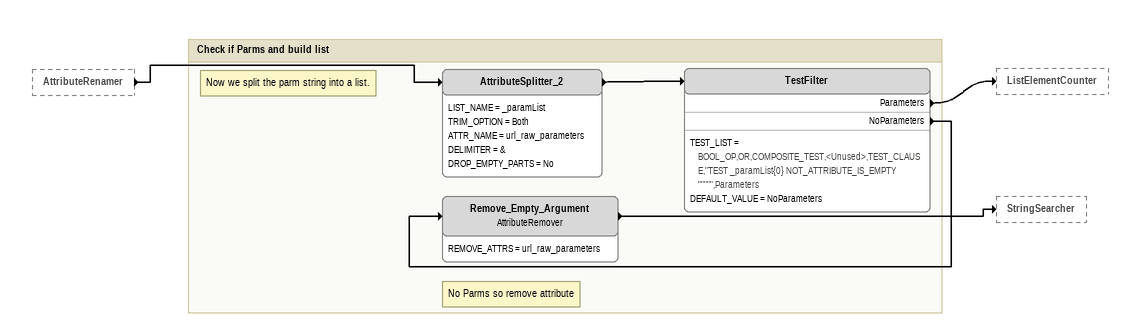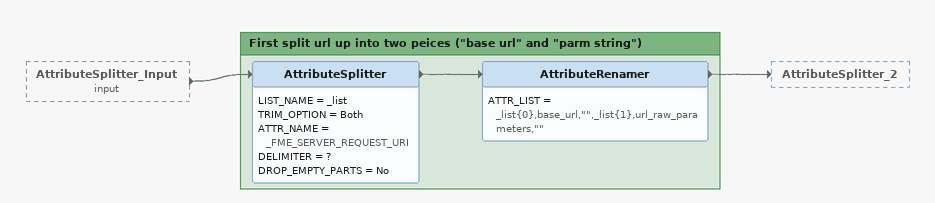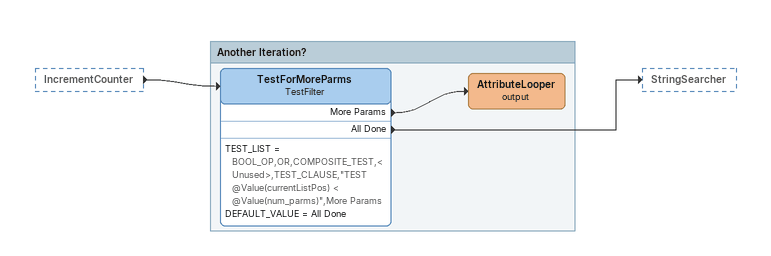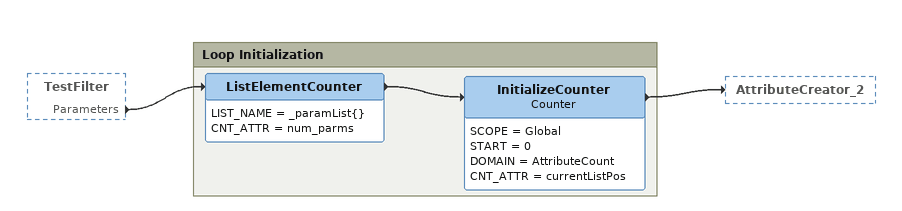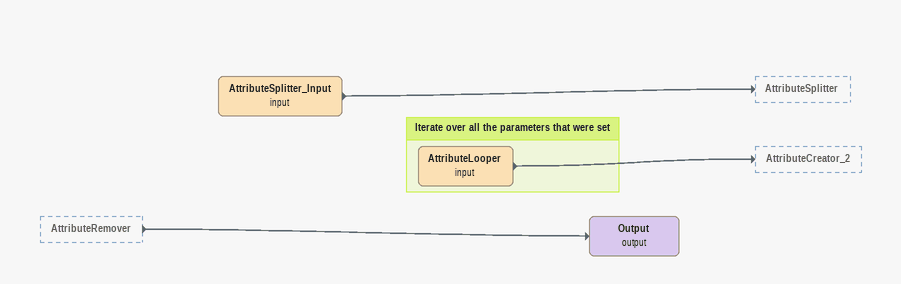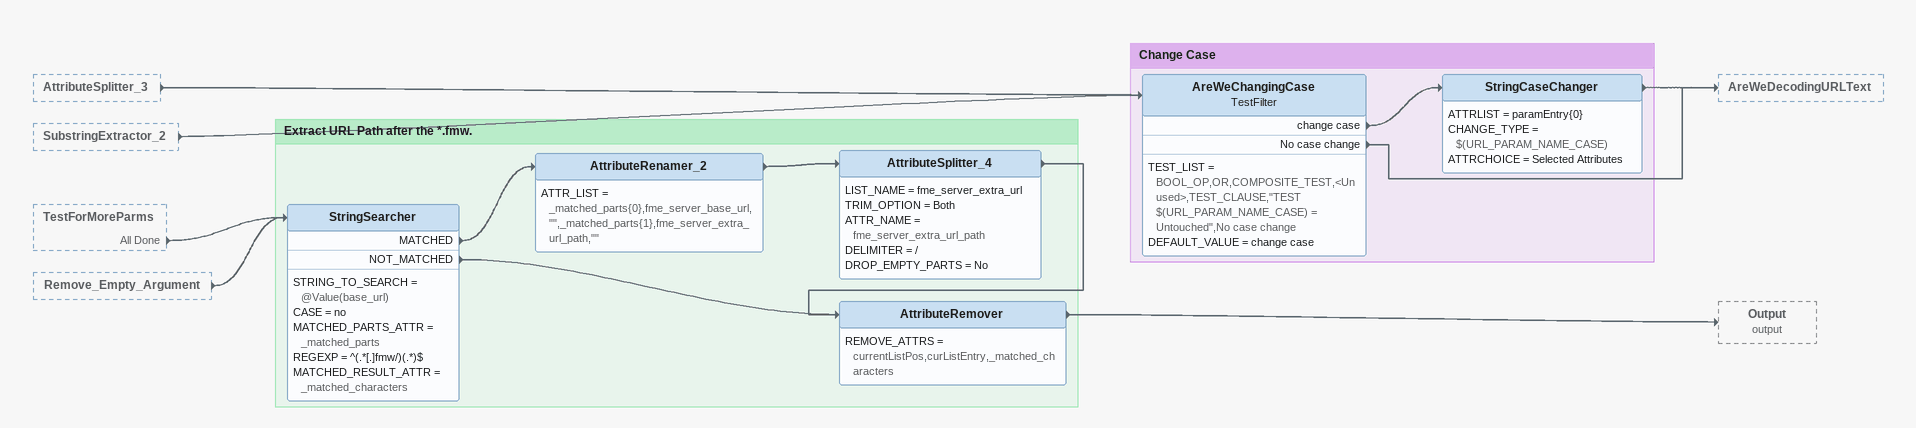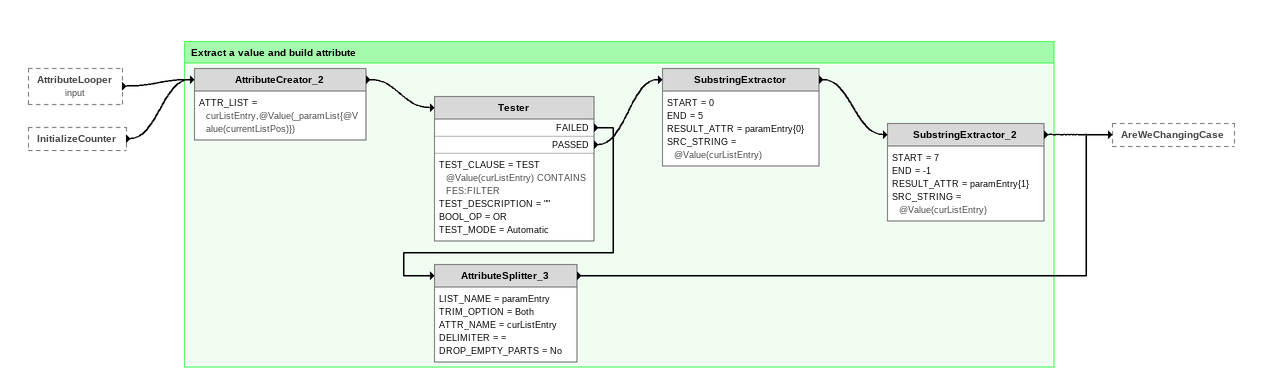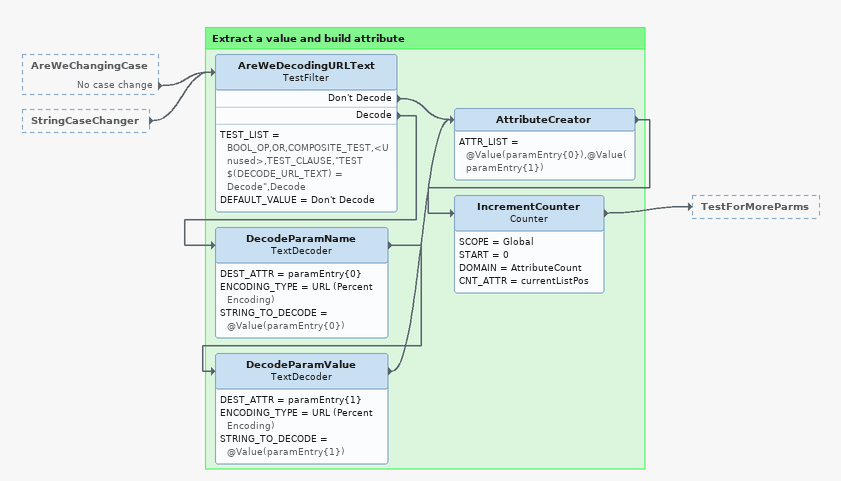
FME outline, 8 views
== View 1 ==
AttributeRenamer [outside]
    -> AttributeSplitter_2

Bookmark: Check if Parms and build list
Note: Now we split the parm string into a list.
AttributeSplitter_2
    LIST_NAME = _paramList
    TRIM_OPTION = Both
    ATTR_NAME = url_raw_parameters
    DELIMITER = &
    DROP_EMPTY_PARTS = No
    -> TestFilter
TestFilter
    TEST_LIST = BOOL_OP,OR,COMPOSITE_TEST,<Unused>,TEST_CLAUSE,"TEST _paramList{0} NOT_ATTRIBUTE_IS_EMPTY """"",Parameters
    DEFAULT_VALUE = NoParameters
    Parameters -> ListElementCounter
    NoParameters -> Remove_Empty_Argument
Note: No Parms so remove attribute
Remove_Empty_Argument: AttributeRemover
    REMOVE_ATTRS = url_raw_parameters
    -> StringSearcher

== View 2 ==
AttributeSplitter_Input (input) [outside]
    -> AttributeSplitter

Bookmark: First split url up into two peices ("base url" and "parm string")
AttributeSplitter
    LIST_NAME = _list
    TRIM_OPTION = Both
    ATTR_NAME = _FME_SERVER_REQUEST_URI
    DELIMITER = ?
    DROP_EMPTY_PARTS = No
    -> AttributeRenamer
AttributeRenamer
    ATTR_LIST = _list{0},base_url,"",_list{1},url_raw_parameters,""
    -> AttributeSplitter_2

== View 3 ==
IncrementCounter [outside]
    -> TestForMoreParms

Bookmark: Another Iteration?
TestForMoreParms: TestFilter
    TEST_LIST = BOOL_OP,OR,COMPOSITE_TEST,<Unused>,TEST_CLAUSE,"TEST @Value(currentListPos) < @Value(num_parms)",More Params
    DEFAULT_VALUE = All Done
    More Params -> AttributeLooper (output)
    All Done -> StringSearcher
AttributeLooper (output)

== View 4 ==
TestFilter [outside]
    Parameters -> ListElementCounter

Bookmark: Loop Initialization
ListElementCounter
    LIST_NAME = _paramList{}
    CNT_ATTR = num_parms
    -> InitializeCounter
InitializeCounter: Counter
    SCOPE = Global
    START = 0
    DOMAIN = AttributeCount
    CNT_ATTR = currentListPos
    -> AttributeCreator_2

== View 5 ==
AttributeRemover [outside]
    -> Output (output)
AttributeSplitter_Input (input)
    -> AttributeSplitter
Output (output)

Bookmark: Iterate over all the parameters that were set
AttributeLooper (input)
    -> AttributeCreator_2

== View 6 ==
AttributeSplitter_3 [outside]
    -> AreWeChangingCase
SubstringExtractor_2 [outside]
    -> AreWeChangingCase
TestForMoreParms [outside]
    All Done -> StringSearcher
Remove_Empty_Argument [outside]
    -> StringSearcher

Bookmark: Change Case
AreWeChangingCase: TestFilter
    TEST_LIST = BOOL_OP,OR,COMPOSITE_TEST,<Unused>,TEST_CLAUSE,"TEST $(URL_PARAM_NAME_CASE) = Untouched",No case change
    DEFAULT_VALUE = change case
    change case -> StringCaseChanger
    No case change -> AreWeDecodingURLText
StringCaseChanger
    ATTRLIST = paramEntry{0}
    CHANGE_TYPE = $(URL_PARAM_NAME_CASE)
    ATTRCHOICE = Selected Attributes
    -> AreWeDecodingURLText

Bookmark: Extract URL Path after the *.fmw.
StringSearcher
    STRING_TO_SEARCH = @Value(base_url)
    CASE = no
    MATCHED_PARTS_ATTR = _matched_parts
    REGEXP = ^(.*[.]fmw/)(.*)$
    MATCHED_RESULT_ATTR = _matched_characters
    MATCHED -> AttributeRenamer_2
    NOT_MATCHED -> AttributeRemover
AttributeRenamer_2
    ATTR_LIST = _matched_parts{0},fme_server_base_url,"",_matched_parts{1},fme_server_extra_url_path,""
    -> AttributeSplitter_4
AttributeSplitter_4
    LIST_NAME = fme_server_extra_url
    TRIM_OPTION = Both
    ATTR_NAME = fme_server_extra_url_path
    DELIMITER = /
    DROP_EMPTY_PARTS = No
    -> AttributeRemover
AttributeRemover
    REMOVE_ATTRS = currentListPos,curListEntry,_matched_characters
    -> Output (output)

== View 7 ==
AttributeLooper (input) [outside]
    -> AttributeCreator_2
InitializeCounter [outside]
    -> AttributeCreator_2

Bookmark: Extract a value and build attribute
AttributeCreator_2
    ATTR_LIST = curListEntry,@Value(_paramList{@Value(currentListPos)})
    -> Tester
Tester
    TEST_CLAUSE = TEST @Value(curListEntry) CONTAINS FES:FILTER
    TEST_DESCRIPTION = ""
    BOOL_OP = OR
    TEST_MODE = Automatic
    FAILED -> AttributeSplitter_3
    PASSED -> SubstringExtractor
SubstringExtractor
    START = 0
    END = 5
    RESULT_ATTR = paramEntry{0}
    SRC_STRING = @Value(curListEntry)
    -> SubstringExtractor_2
SubstringExtractor_2
    START = 7
    END = -1
    RESULT_ATTR = paramEntry{1}
    SRC_STRING = @Value(curListEntry)
    -> AreWeChangingCase
AttributeSplitter_3
    LIST_NAME = paramEntry
    TRIM_OPTION = Both
    ATTR_NAME = curListEntry
    DELIMITER = =
    DROP_EMPTY_PARTS = No
    -> AreWeChangingCase

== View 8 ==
AreWeChangingCase [outside]
    No case change -> AreWeDecodingURLText
StringCaseChanger [outside]
    -> AreWeDecodingURLText

Bookmark: Extract a value and build attribute
AreWeDecodingURLText: TestFilter
    TEST_LIST = BOOL_OP,OR,COMPOSITE_TEST,<Unused>,TEST_CLAUSE,"TEST $(DECODE_URL_TEXT) = Decode",Decode
    DEFAULT_VALUE = Don't Decode
    Don't Decode -> AttributeCreator
    Decode -> DecodeParamName
DecodeParamName: TextDecoder
    DEST_ATTR = paramEntry{0}
    ENCODING_TYPE = URL (Percent Encoding)
    STRING_TO_DECODE = @Value(paramEntry{0})
    -> DecodeParamValue
DecodeParamValue: TextDecoder
    DEST_ATTR = paramEntry{1}
    ENCODING_TYPE = URL (Percent Encoding)
    STRING_TO_DECODE = @Value(paramEntry{1})
    -> AttributeCreator
AttributeCreator
    ATTR_LIST = @Value(paramEntry{0}),@Value(paramEntry{1})
    -> IncrementCounter
IncrementCounter: Counter
    SCOPE = Global
    START = 0
    DOMAIN = AttributeCount
    CNT_ATTR = currentListPos
    -> TestForMoreParms
